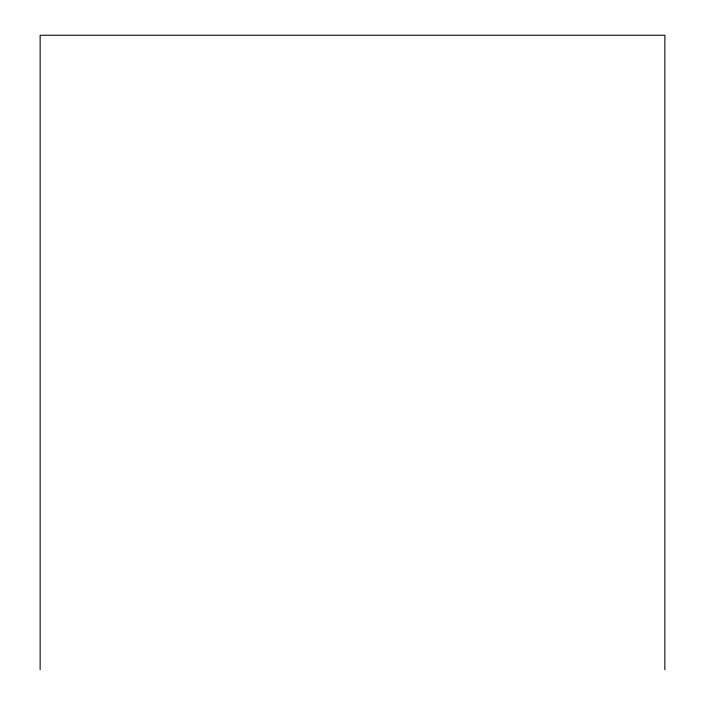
<?xml version="1.0" encoding="UTF-8"?>
<svg xmlns="http://www.w3.org/2000/svg" width="705" height="705" viewBox="0 0 705 705"><rect width="100%" height="100%" fill="white"/><g stroke="black" fill="none" stroke-linecap="round" stroke-linejoin="round"><path stroke-width="1.06" d="M664.859 669.75L664.859 35.25L40.141 35.25L40.141 669.75"/></g></svg>
